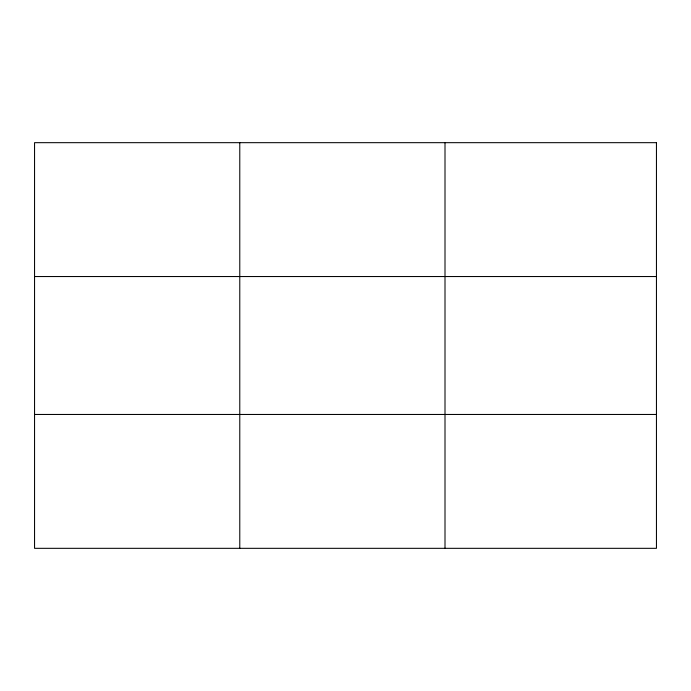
<?xml version="1.0" encoding="UTF-8"?>
<svg xmlns="http://www.w3.org/2000/svg" width="691" height="691" viewBox="0 0 691 691"><rect width="100%" height="100%" fill="white"/><g stroke="black" fill="none" stroke-linecap="round" stroke-linejoin="round"><path stroke-width="1.04" d="M239.777 548.326L239.777 142.674M445.004 548.326L445.004 142.674M34.55 276.538L656.45 276.538M34.55 414.462L656.45 414.462M656.45 142.674L656.45 548.326L34.55 548.326L34.55 142.674L656.45 142.674"/></g></svg>
